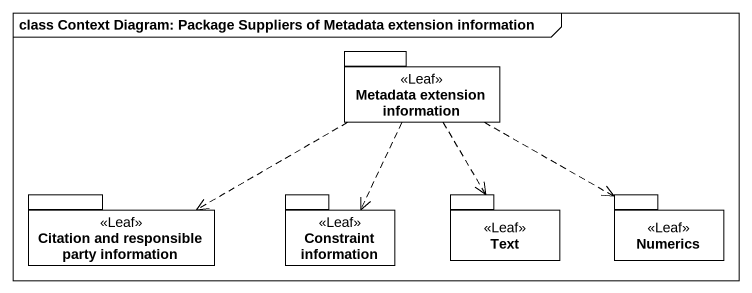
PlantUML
@startuml
mainframe class Context Diagram: Package Suppliers of Metadata extension information
package "Metadata extension information" as Metadata_extension <<Leaf>> {
}
package "Citation and responsible party information" as Citation_and_responsible <<Leaf>> {
}
package "Constraint information" as Constraint_information <<Leaf>> {
}
package Text <<Leaf>> {
}
package Numerics <<Leaf>> {
}
Metadata_extension .left.> Citation_and_responsible
Metadata_extension ..> Constraint_information
Metadata_extension ..> Text
Metadata_extension .right.> Numerics
@enduml
